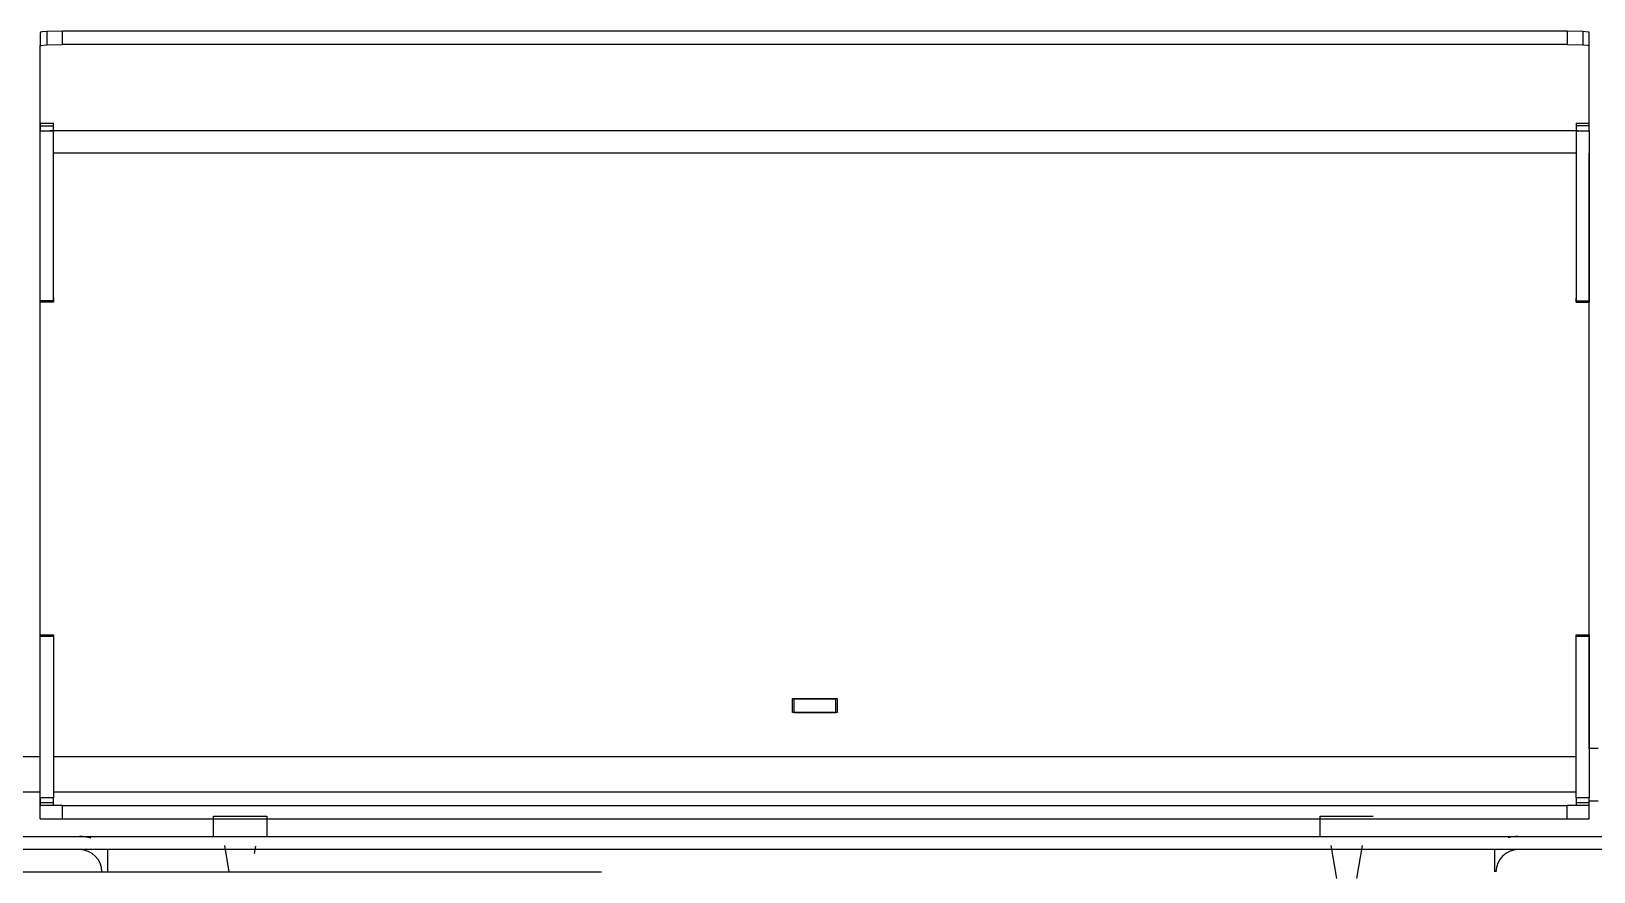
# Model space of a CAD drawing. Header units: millimetres. Extents: x 10366 to 18985, y 24538 to 29685.
# Drawn here: x 12592 to 12945, y 28065.9 to 28255.9 of the extents above; entities that cross this region are included whole.
import ezdxf

# ---------------------------------------------------------------- set-up
doc = ezdxf.new("R2010")
doc.units = ezdxf.units.MM
doc.header["$LTSCALE"] = 3
doc.layers.add('DomyÅ›lny', color=7, linetype='Continuous')

msp = doc.modelspace()

# ---------------------------------------------------------------- linework, layer by layer
at = {"layer": 'DomyÅ›lny'}
for p, q in [((12594.01, 28255.69), (12594.01, 28252.69)), ((12595.49, 28255.87), (12595.49, 28252.88)), ((12938.99, 28255.95), (12599.04, 28255.95)), ((12599.04, 28252.95), (12599.04, 28255.95)), ((12938.99, 28255.95), (12938.99, 28252.95)), ((12942.54, 28255.87), (12942.54, 28252.88)), ((12944.01, 28252.69), (12944.01, 28255.69)), ((12594.01, 28233.44), (12594.01, 28252.69)), ((12938.99, 28252.95), (12599.04, 28252.95)), ((12944.01, 28233.44), (12944.01, 28252.69)), ((12594.01, 28235.15), (12597.01, 28235.15)), ((12594.01, 28234.57), (12597.01, 28234.57)), ((12594.01, 28195), (12594.01, 28233.46)), ((12594.01, 28233.46), (12597.01, 28233.46)), ((12941.52, 28233.44), (12596.26, 28233.44)), ((12597.01, 28195), (12597.01, 28233.46)), ((12941.01, 28235.15), (12944.01, 28235.15)), ((12944.01, 28234.57), (12941.01, 28234.57)), ((12941.01, 28233.46), (12944.01, 28233.46)), ((12941.01, 28233.46), (12941.01, 28194.95)), ((12944.01, 28233.46), (12944.01, 28194.95)), ((12594.01, 28091.67), (12594.01, 28228.42)), ((12941.01, 28228.42), (12597.01, 28228.42)), ((12944.01, 28093.72), (12944.01, 28228.42)), ((12597.01, 28195), (12594.01, 28195)), ((12597.01, 28194.69), (12594.01, 28194.69)), ((12944.01, 28194.95), (12941.01, 28194.95)), ((12944.01, 28194.71), (12941.01, 28194.71)), ((12944.01, 28194.64), (12941.01, 28194.64)), ((12594.01, 28119.53), (12597.01, 28119.53)), ((12594.01, 28119.24), (12597.01, 28119.24)), ((12594.01, 28082.66), (12594.01, 28119.24)), ((12597.01, 28119.24), (12597.01, 28082.66)), ((12941.01, 28119.53), (12944.01, 28119.53)), ((12941.01, 28119.24), (12944.01, 28119.24)), ((12941.01, 28082.66), (12941.01, 28119.24)), ((12944.01, 28119.24), (12944.01, 28082.66)), ((12763.99, 28101.95), (12763.99, 28105.15)), ((12763.99, 28105.15), (12774.04, 28105.15)), ((12764.26, 28104.95), (12764.26, 28101.95)), ((12773.76, 28104.95), (12764.26, 28104.95)), ((12773.76, 28101.95), (12773.76, 28104.95)), ((12774.04, 28105.15), (12774.04, 28101.95)), ((12774.04, 28101.95), (12763.99, 28101.95)), ((12764.26, 28101.95), (12773.76, 28101.95)), ((12944.01, 28093.92), (12946.01, 28093.92)), ((12594.01, 28091.95), (12586.81, 28091.95)), ((12941.01, 28091.95), (12597.01, 28091.95)), ((12594.01, 28083.95), (12586.81, 28083.95)), ((12594.01, 28080.95), (12594.01, 28084.51)), ((12597.01, 28082.66), (12594.01, 28082.66)), ((12941.01, 28083.95), (12597.01, 28083.95)), ((12944.01, 28082.66), (12941.01, 28082.66)), ((12946.01, 28081.92), (12944.01, 28081.92)), ((12594.01, 28081.57), (12597.01, 28081.57)), ((12594.01, 28077.95), (12594.01, 28080.95)), ((12599.01, 28077.95), (12599.01, 28080.95)), ((12599.01, 28080.95), (12939.01, 28080.95)), ((12633.18, 28073.95), (12633.18, 28078.55)), ((12645.18, 28078.55), (12645.18, 28073.95)), ((12883.18, 28074.57), (12883.18, 28078.55)), ((12939.01, 28077.95), (12939.01, 28080.95)), ((12941.01, 28081.57), (12944.01, 28081.57)), ((12944.01, 28077.95), (12944.01, 28080.95)), ((12599.01, 28077.95), (12939.01, 28077.95)), ((12883.18, 28073.95), (12883.18, 28074.57)), ((12589.91, 28073.95), (13300.91, 28073.95)), ((12636.72, 28065.95), (12635.68, 28071.85)), ((12642.65, 28071.7), (12642.37, 28070.11)), ((12886.98, 28064.45), (12885.68, 28071.85)), ((12892.67, 28071.85), (12891.37, 28064.45)), ((13300.91, 28070.95), (12589.91, 28070.95)), ((12459.04, 28065.95), (12720.78, 28065.95))]:
    msp.add_line(p, q, dxfattribs=at)
for points in [[(12595.49, 28255.87, 0), (12594.37, 28255.78, 0), (12594.1, 28255.74, 0), (12594.06, 28255.72, 0), (12594.03, 28255.71, 0), (12594.03, 28255.71, 0), (12594.02, 28255.7, 0), (12594.02, 28255.7, 0), (12594.02, 28255.7, 0), (12594.02, 28255.69, 0), (12594.02, 28255.69, 0), (12594.01, 28255.69, 0), (12594.01, 28255.69, 0), (12594.01, 28255.69, 0)], [(12599.04, 28255.95, 0), (12595.49, 28255.87, 0)], [(12942.54, 28255.87, 0), (12938.99, 28255.95, 0)], [(12944.01, 28255.69, 0), (12944.01, 28255.69, 0), (12944.01, 28255.69, 0), (12944.01, 28255.69, 0), (12944.01, 28255.69, 0), (12944.01, 28255.7, 0), (12944.01, 28255.7, 0), (12944.01, 28255.7, 0), (12944, 28255.7, 0), (12943.99, 28255.71, 0), (12943.98, 28255.72, 0), (12943.95, 28255.73, 0), (12943.84, 28255.76, 0), (12942.54, 28255.87, 0)], [(12594.01, 28252.69, 0), (12594.01, 28252.69, 0), (12594.01, 28252.69, 0), (12594.02, 28252.7, 0), (12594.02, 28252.7, 0), (12594.02, 28252.7, 0), (12594.02, 28252.7, 0), (12594.02, 28252.71, 0), (12594.03, 28252.71, 0), (12594.03, 28252.72, 0), (12594.05, 28252.72, 0), (12594.08, 28252.73, 0), (12594.19, 28252.76, 0), (12595.49, 28252.88, 0)], [(12595.49, 28252.88, 0), (12599.04, 28252.95, 0)], [(12938.99, 28252.95, 0), (12942.54, 28252.88, 0)], [(12942.54, 28252.88, 0), (12943.63, 28252.79, 0), (12943.92, 28252.74, 0), (12943.96, 28252.73, 0), (12943.99, 28252.72, 0), (12944, 28252.71, 0), (12944.01, 28252.71, 0), (12944.01, 28252.7, 0), (12944.01, 28252.7, 0), (12944.01, 28252.7, 0), (12944.01, 28252.7, 0), (12944.01, 28252.69, 0), (12944.01, 28252.69, 0), (12944.01, 28252.69, 0)], [(12594.01, 28235.15, 0), (12594.01, 28235.15, 0), (12594.01, 28235.15, 0), (12594.01, 28235.15, 0), (12594.01, 28235.15, 0), (12594.01, 28235.15, 0), (12594.01, 28235.15, 0), (12594.01, 28235.15, 0), (12594.01, 28235.15, 0), (12594.01, 28235.15, 0), (12594.01, 28235.15, 0), (12594.01, 28235.15, 0), (12594.01, 28235.15, 0), (12594.01, 28235.15, 0), (12594.01, 28235.15, 0), (12594.01, 28235.15, 0), (12594.01, 28235.15, 0), (12594.01, 28235.15, 0), (12594.01, 28235.15, 0), (12594.01, 28235.15, 0), (12594.01, 28235.15, 0), (12594.01, 28235.15, 0), (12594.01, 28235.15, 0), (12594.01, 28235.14, 0), (12594.01, 28235.13, 0), (12594.01, 28235.07, 0), (12594.01, 28234.57, 0)], [(12594.01, 28234.57, 0), (12594.01, 28233.46, 0)], [(12597.01, 28234.57, 0), (12597.01, 28235, 0), (12597.01, 28235.12, 0), (12597.01, 28235.14, 0), (12597.01, 28235.15, 0), (12597.01, 28235.15, 0), (12597.01, 28235.15, 0), (12597.01, 28235.15, 0), (12597.01, 28235.15, 0), (12597.01, 28235.15, 0), (12597.01, 28235.15, 0), (12597.01, 28235.15, 0), (12597.01, 28235.15, 0), (12597.01, 28235.15, 0), (12597.01, 28235.15, 0), (12597.01, 28235.15, 0), (12597.01, 28235.15, 0), (12597.01, 28235.15, 0), (12597.01, 28235.15, 0), (12597.01, 28235.15, 0), (12597.01, 28235.15, 0)], [(12597.01, 28233.46, 0), (12597.01, 28234.57, 0)], [(12941.01, 28235.15, 0), (12941.01, 28235.15, 0), (12941.01, 28235.15, 0), (12941.01, 28235.15, 0), (12941.01, 28235.15, 0), (12941.01, 28235.15, 0), (12941.01, 28235.15, 0), (12941.01, 28235.15, 0), (12941.01, 28235.15, 0), (12941.01, 28235.15, 0), (12941.01, 28235.15, 0), (12941.01, 28235.15, 0), (12941.01, 28235.15, 0), (12941.01, 28235.15, 0), (12941.01, 28235.15, 0), (12941.01, 28235.15, 0), (12941.01, 28235.15, 0), (12941.01, 28235.15, 0), (12941.01, 28235.15, 0), (12941.01, 28235.15, 0), (12941.01, 28235.15, 0), (12941.01, 28235.15, 0), (12941.01, 28235.15, 0), (12941.01, 28235.15, 0), (12941.01, 28235.13, 0), (12941.01, 28235.08, 0), (12941.01, 28234.57, 0)], [(12941.01, 28234.57, 0), (12941.01, 28233.46, 0)], [(12944.01, 28234.57, 0), (12944.01, 28235.01, 0), (12944.01, 28235.12, 0), (12944.01, 28235.15, 0), (12944.01, 28235.15, 0), (12944.01, 28235.15, 0), (12944.01, 28235.15, 0), (12944.01, 28235.15, 0), (12944.01, 28235.15, 0), (12944.01, 28235.15, 0), (12944.01, 28235.15, 0), (12944.01, 28235.15, 0), (12944.01, 28235.15, 0), (12944.01, 28235.15, 0), (12944.01, 28235.15, 0), (12944.01, 28235.15, 0), (12944.01, 28235.15, 0), (12944.01, 28235.15, 0), (12944.01, 28235.15, 0), (12944.01, 28235.15, 0)], [(12944.01, 28233.46, 0), (12944.01, 28234.57, 0)], [(12594.01, 28194.76, 0), (12594.01, 28195.13, 0), (12594.01, 28195.69, 0)], [(12594.01, 28195, 0), (12594.01, 28194.71, 0), (12594.01, 28194.69, 0), (12594.01, 28194.69, 0), (12594.01, 28194.69, 0), (12594.01, 28194.69, 0), (12594.01, 28194.69, 0), (12594.01, 28194.69, 0), (12594.01, 28194.69, 0), (12594.01, 28194.69, 0), (12594.01, 28194.69, 0), (12594.01, 28194.69, 0), (12594.01, 28194.69, 0), (12594.01, 28194.69, 0), (12594.01, 28194.69, 0), (12594.01, 28194.69, 0), (12594.01, 28194.69, 0), (12594.01, 28194.69, 0), (12594.01, 28194.69, 0), (12594.01, 28194.69, 0), (12594.01, 28194.69, 0), (12594.01, 28194.69, 0), (12594.01, 28194.69, 0), (12594.01, 28194.69, 0), (12594.01, 28194.7, 0), (12594.01, 28194.76, 0)], [(12597.01, 28195.69, 0), (12597.01, 28194.76, 0)], [(12597.01, 28194.76, 0), (12597.01, 28194.69, 0), (12597.01, 28194.69, 0), (12597.01, 28194.69, 0), (12597.01, 28194.69, 0), (12597.01, 28194.69, 0), (12597.01, 28194.69, 0), (12597.01, 28194.69, 0), (12597.01, 28194.69, 0), (12597.01, 28194.69, 0), (12597.01, 28194.69, 0), (12597.01, 28194.69, 0), (12597.01, 28194.69, 0), (12597.01, 28194.69, 0), (12597.01, 28194.69, 0), (12597.01, 28194.69, 0), (12597.01, 28194.69, 0), (12597.01, 28194.69, 0), (12597.01, 28194.69, 0), (12597.01, 28194.69, 0), (12597.01, 28194.69, 0), (12597.01, 28194.73, 0), (12597.01, 28195, 0)], [(12941.01, 28194.71, 0), (12941.01, 28195.08, 0), (12941.01, 28195.64, 0)], [(12944.01, 28195.64, 0), (12944.01, 28194.71, 0)], [(12594.01, 28119.46, 0), (12594.01, 28119.53, 0), (12594.01, 28119.53, 0), (12594.01, 28119.53, 0), (12594.01, 28119.53, 0), (12594.01, 28119.53, 0), (12594.01, 28119.53, 0), (12594.01, 28119.53, 0), (12594.01, 28119.53, 0), (12594.01, 28119.53, 0), (12594.01, 28119.53, 0), (12594.01, 28119.53, 0), (12594.01, 28119.53, 0), (12594.01, 28119.53, 0), (12594.01, 28119.53, 0), (12594.01, 28119.53, 0), (12594.01, 28119.53, 0), (12594.01, 28119.53, 0), (12594.01, 28119.53, 0), (12594.01, 28119.53, 0), (12594.01, 28119.53, 0), (12594.01, 28119.53, 0), (12594.01, 28119.53, 0), (12594.01, 28119.49, 0), (12594.01, 28119.24, 0)], [(12594.01, 28118.54, 0), (12594.01, 28119.46, 0)], [(12597.01, 28119.24, 0), (12597.01, 28119.52, 0), (12597.01, 28119.53, 0), (12597.01, 28119.53, 0), (12597.01, 28119.53, 0), (12597.01, 28119.53, 0), (12597.01, 28119.53, 0), (12597.01, 28119.53, 0), (12597.01, 28119.53, 0), (12597.01, 28119.53, 0), (12597.01, 28119.53, 0), (12597.01, 28119.53, 0), (12597.01, 28119.53, 0), (12597.01, 28119.53, 0), (12597.01, 28119.53, 0), (12597.01, 28119.53, 0), (12597.01, 28119.53, 0), (12597.01, 28119.53, 0), (12597.01, 28119.53, 0), (12597.01, 28119.53, 0), (12597.01, 28119.53, 0), (12597.01, 28119.53, 0), (12597.01, 28119.53, 0), (12597.01, 28119.52, 0), (12597.01, 28119.46, 0)], [(12597.01, 28119.46, 0), (12597.01, 28119.09, 0), (12597.01, 28118.54, 0)], [(12941.01, 28119.46, 0), (12941.01, 28119.53, 0), (12941.01, 28119.53, 0), (12941.01, 28119.53, 0), (12941.01, 28119.53, 0), (12941.01, 28119.53, 0), (12941.01, 28119.53, 0), (12941.01, 28119.53, 0), (12941.01, 28119.53, 0), (12941.01, 28119.53, 0), (12941.01, 28119.53, 0), (12941.01, 28119.53, 0), (12941.01, 28119.53, 0), (12941.01, 28119.53, 0), (12941.01, 28119.53, 0), (12941.01, 28119.53, 0), (12941.01, 28119.53, 0), (12941.01, 28119.53, 0), (12941.01, 28119.53, 0), (12941.01, 28119.53, 0), (12941.01, 28119.53, 0), (12941.01, 28119.53, 0), (12941.01, 28119.53, 0), (12941.01, 28119.49, 0), (12941.01, 28119.24, 0)], [(12941.01, 28118.54, 0), (12941.01, 28119.46, 0)], [(12944.01, 28119.24, 0), (12944.01, 28119.52, 0), (12944.01, 28119.53, 0), (12944.01, 28119.53, 0), (12944.01, 28119.53, 0), (12944.01, 28119.53, 0), (12944.01, 28119.53, 0), (12944.01, 28119.53, 0), (12944.01, 28119.53, 0), (12944.01, 28119.53, 0), (12944.01, 28119.53, 0), (12944.01, 28119.53, 0), (12944.01, 28119.53, 0), (12944.01, 28119.53, 0), (12944.01, 28119.53, 0), (12944.01, 28119.53, 0), (12944.01, 28119.53, 0), (12944.01, 28119.53, 0), (12944.01, 28119.53, 0), (12944.01, 28119.53, 0), (12944.01, 28119.53, 0), (12944.01, 28119.53, 0), (12944.01, 28119.53, 0), (12944.01, 28119.52, 0), (12944.01, 28119.46, 0)], [(12944.01, 28119.46, 0), (12944.01, 28119.09, 0), (12944.01, 28118.54, 0)], [(12594.01, 28082.66, 0), (12594.01, 28081.57, 0)], [(12597.01, 28081.57, 0), (12597.01, 28082.66, 0)], [(12941.01, 28082.66, 0), (12941.01, 28081.57, 0)], [(12944.01, 28081.57, 0), (12944.01, 28082.66, 0)], [(12594.01, 28081.57, 0), (12594.01, 28080.95, 0)], [(12599.01, 28080.95, 0), (12594.01, 28080.95, 0)], [(12597.01, 28080.95, 0), (12597.01, 28080.95, 0), (12597.01, 28080.95, 0), (12597.01, 28080.95, 0), (12597.01, 28080.95, 0), (12597.01, 28080.95, 0), (12597.01, 28080.95, 0), (12597.01, 28080.95, 0), (12597.01, 28080.95, 0), (12597.01, 28080.95, 0), (12597.01, 28080.95, 0), (12597.01, 28080.95, 0), (12597.01, 28080.95, 0), (12597.01, 28080.95, 0), (12597.01, 28080.97, 0), (12597.01, 28081.02, 0), (12597.01, 28081.57, 0)], [(12633.18, 28078.55, 0), (12633.18, 28078.55, 0), (12633.18, 28078.55, 0), (12633.18, 28078.55, 0), (12633.18, 28078.55, 0), (12633.18, 28078.55, 0), (12633.18, 28078.55, 0), (12633.18, 28078.55, 0), (12633.18, 28078.55, 0), (12633.18, 28078.55, 0), (12633.18, 28078.55, 0), (12633.18, 28078.55, 0), (12633.18, 28078.55, 0), (12633.19, 28078.55, 0), (12633.22, 28078.55, 0), (12633.35, 28078.55, 0), (12633.92, 28078.55, 0), (12639.18, 28078.55, 0)], [(12639.18, 28078.55, 0), (12643.42, 28078.55, 0), (12644.75, 28078.55, 0), (12645.08, 28078.55, 0), (12645.15, 28078.55, 0), (12645.17, 28078.55, 0), (12645.17, 28078.55, 0), (12645.18, 28078.55, 0), (12645.18, 28078.55, 0), (12645.18, 28078.55, 0), (12645.18, 28078.55, 0), (12645.18, 28078.55, 0), (12645.18, 28078.55, 0), (12645.18, 28078.55, 0), (12645.18, 28078.55, 0), (12645.18, 28078.55, 0), (12645.18, 28078.55, 0), (12645.18, 28078.55, 0), (12645.18, 28078.55, 0)], [(12883.18, 28078.55, 0), (12883.18, 28078.55, 0), (12883.18, 28078.55, 0), (12883.18, 28078.55, 0), (12883.18, 28078.55, 0), (12883.18, 28078.55, 0), (12883.18, 28078.55, 0), (12883.18, 28078.55, 0), (12883.18, 28078.55, 0), (12883.18, 28078.55, 0), (12883.18, 28078.55, 0), (12883.18, 28078.55, 0), (12883.18, 28078.55, 0), (12883.19, 28078.55, 0), (12883.22, 28078.55, 0), (12883.35, 28078.55, 0), (12883.92, 28078.55, 0), (12889.18, 28078.55, 0)], [(12889.18, 28078.55, 0), (12893.42, 28078.55, 0), (12894.75, 28078.55, 0), (12895.08, 28078.55, 0), (12895.15, 28078.55, 0), (12895.17, 28078.55, 0), (12895.17, 28078.55, 0), (12895.18, 28078.55, 0), (12895.18, 28078.55, 0), (12895.18, 28078.55, 0), (12895.18, 28078.55, 0), (12895.18, 28078.55, 0), (12895.18, 28078.55, 0), (12895.18, 28078.55, 0), (12895.18, 28078.55, 0), (12895.18, 28078.55, 0), (12895.18, 28078.55, 0), (12895.18, 28078.55, 0), (12895.18, 28078.55, 0)], [(12944.01, 28080.95, 0), (12944.01, 28080.95, 0), (12944.01, 28080.95, 0), (12944.01, 28080.95, 0), (12944.01, 28080.95, 0), (12944.01, 28080.95, 0), (12944.01, 28080.95, 0), (12944.01, 28080.95, 0), (12944.01, 28080.95, 0), (12944.01, 28080.95, 0), (12944.01, 28080.95, 0), (12944.01, 28080.95, 0), (12944.01, 28080.95, 0), (12944.01, 28080.95, 0), (12943.98, 28080.95, 0), (12943.87, 28080.95, 0), (12943.4, 28080.95, 0), (12939.01, 28080.95, 0)], [(12941.01, 28081.57, 0), (12941.01, 28080.95, 0)], [(12944.01, 28080.95, 0), (12944.01, 28080.95, 0), (12944.01, 28080.95, 0), (12944.01, 28080.95, 0), (12944.01, 28080.95, 0), (12944.01, 28080.95, 0), (12944.01, 28080.95, 0), (12944.01, 28080.95, 0), (12944.01, 28080.95, 0), (12944.01, 28080.95, 0), (12944.01, 28080.95, 0), (12944.01, 28080.95, 0), (12944.01, 28080.95, 0), (12944.01, 28080.95, 0), (12944.01, 28080.97, 0), (12944.01, 28081.02, 0), (12944.01, 28081.57, 0)], [(12594.01, 28077.95, 0), (12594.01, 28077.95, 0), (12594.01, 28077.95, 0), (12594.01, 28077.95, 0), (12594.01, 28077.95, 0), (12594.01, 28077.95, 0), (12594.01, 28077.95, 0), (12594.01, 28077.95, 0), (12594.01, 28077.95, 0), (12594.01, 28077.95, 0), (12594.01, 28077.95, 0), (12594.01, 28077.95, 0), (12594.02, 28077.95, 0), (12594.02, 28077.95, 0), (12594.05, 28077.95, 0), (12594.16, 28077.95, 0), (12594.63, 28077.95, 0), (12599.01, 28077.95, 0)], [(12939.01, 28077.95, 0), (12944.01, 28077.95, 0)], [(12609.16, 28070.95, 0), (12609.16, 28070.95, 0), (12609.16, 28070.95, 0), (12609.16, 28070.95, 0), (12609.16, 28070.95, 0), (12609.16, 28070.95, 0), (12609.16, 28070.95, 0), (12609.16, 28070.95, 0), (12609.16, 28070.95, 0), (12609.16, 28070.95, 0), (12609.16, 28070.95, 0), (12609.16, 28070.95, 0), (12609.16, 28070.95, 0), (12609.16, 28070.94, 0), (12609.16, 28070.91, 0), (12609.16, 28070.8, 0), (12609.16, 28070.33, 0), (12609.16, 28065.93, 0)], [(12922.66, 28065.93, 0), (12922.66, 28070.95, 0)]]:
    msp.add_polyline3d(points, dxfattribs=at)
for centre, radius, start, end in [((12602.89, 28065.93), 8.02, 71.8126, 90), ((12927.93, 28065.93), 8.02, 90, 106.1511), ((12602.89, 28065.93), 5.02, 0, 90), ((12927.93, 28065.93), 5.02, 90, 180)]:
    msp.add_arc(centre, radius, start, end, dxfattribs=at)

doc.saveas('drawing.dxf')
